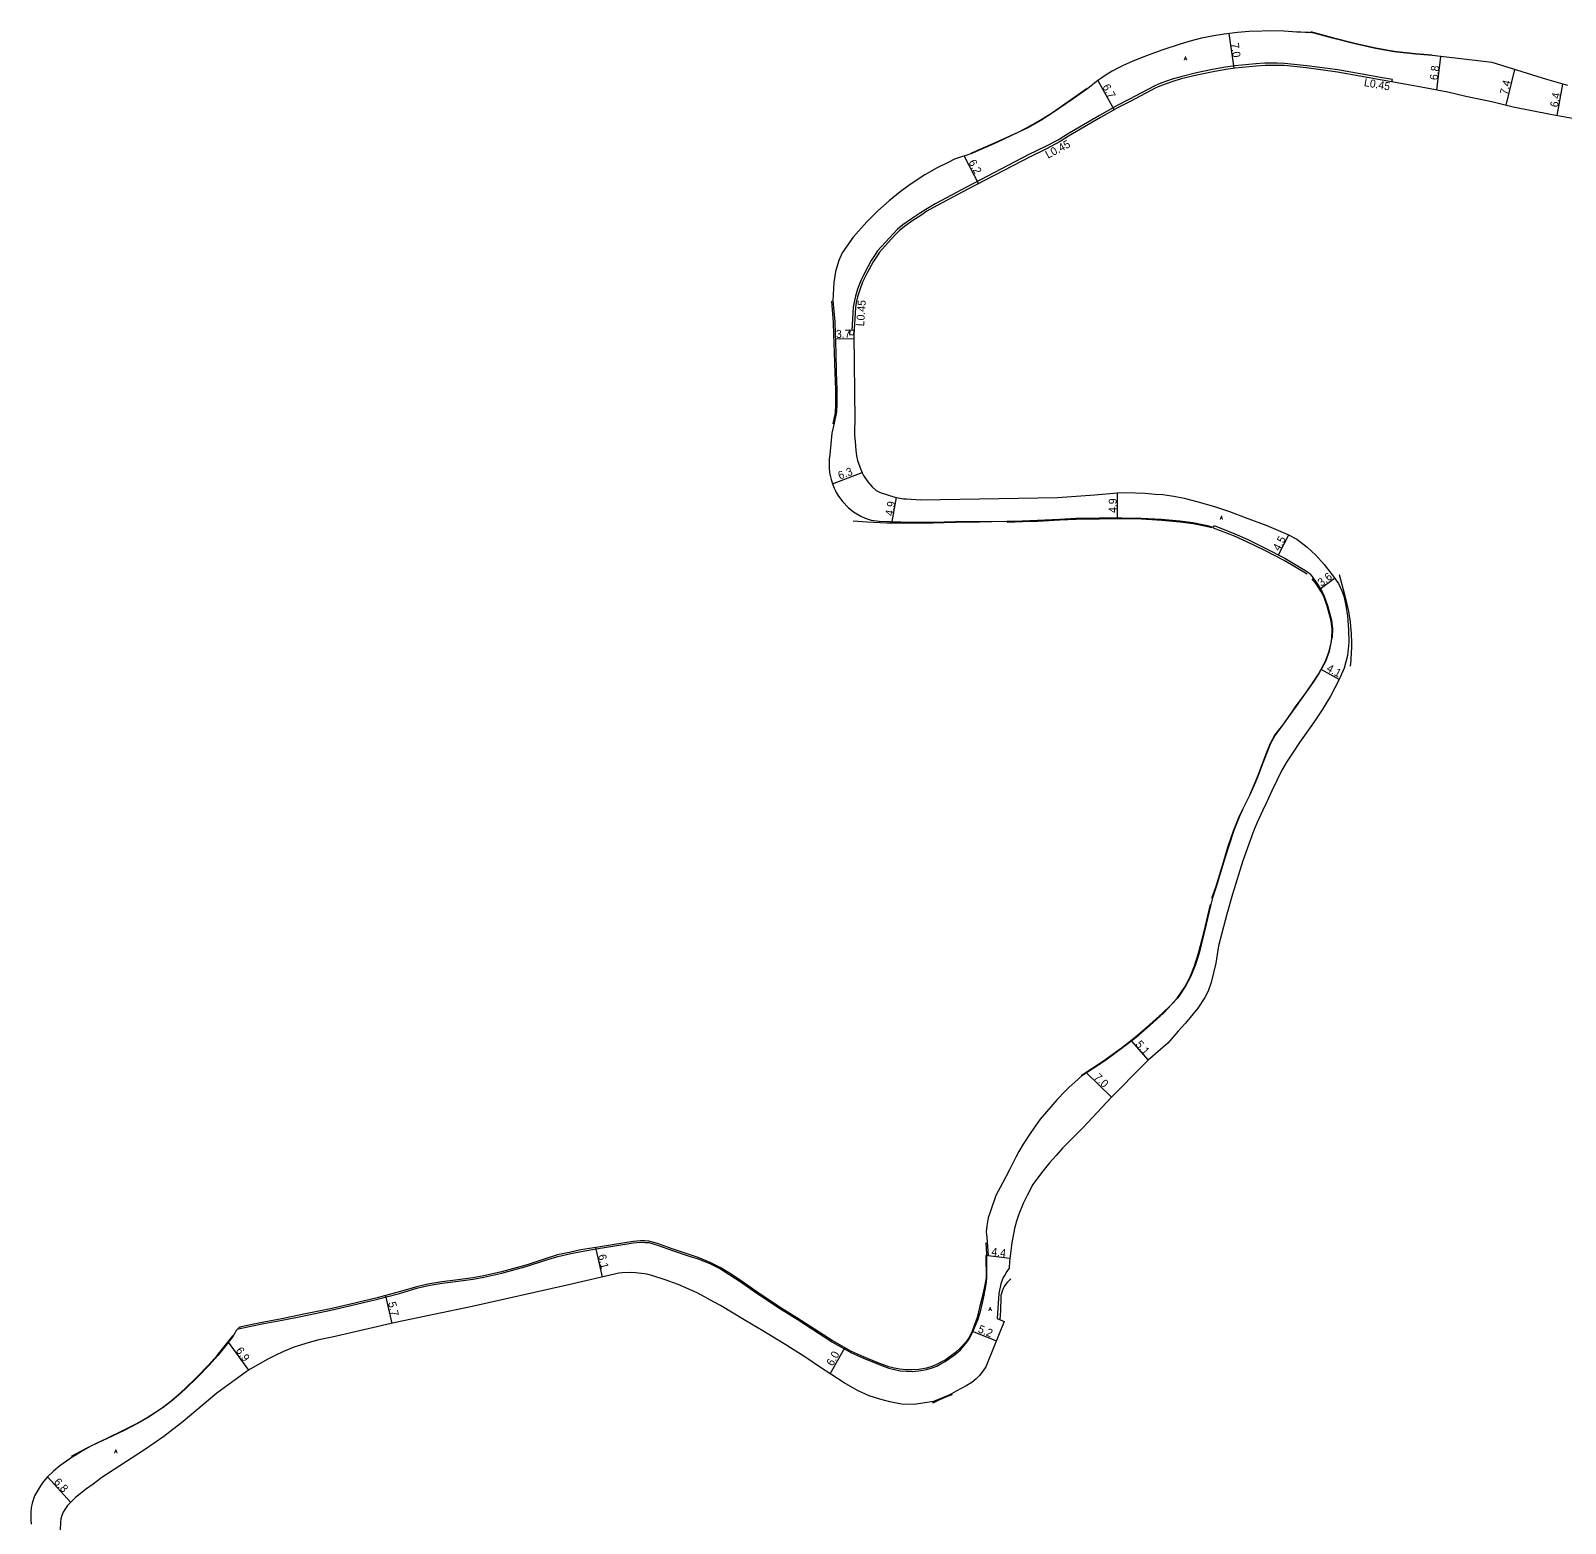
# Model space of a CAD drawing. Header units: metres. Extents: x -24000 to -20800, y -90000 to -87000.
# Drawn here: x -23547.1 to -23240.4, y -89334.5 to -89036.1 of the extents above; entities that cross this region are included whole.
import ezdxf

# ---------------------------------------------------------------- set-up
doc = ezdxf.new("R2010")
doc.units = ezdxf.units.M
doc.header["$LTSCALE"] = 2.5
for name, color, linetype in [('側溝・桝', 7, 'Continuous'), ('幅員', 7, 'Continuous'), ('歩道・分離帯・安全施設', 7, 'Continuous'), ('舗装', 7, 'Continuous'), ('道路', 7, 'Continuous')]:
    doc.layers.add(name, color=color, linetype=linetype)
doc.styles.get("Standard").update_dxf_attribs({"font": ''})
doc.styles.add('YOKO_DECO', font='txt.shx', dxfattribs={"bigfont": 'extfont.shx'})
doc.styles.get('Standard').set_extended_font_data('@MS PGothic')

msp = doc.modelspace()

# ---------------------------------------------------------------- linework, layer by layer
at = {"layer": '側溝・桝'}
msp.add_lwpolyline([(-23275.01, -89046.31), (-23274.93, -89045.85), (-23276.88, -89045.52), (-23285.83, -89043.89), (-23292.05, -89043.07), (-23296.51, -89042.6), (-23297.95, -89042.54), (-23298.62, -89042.54), (-23300.4, -89042.58), (-23302.2, -89042.7), (-23306.43, -89043.09), (-23308.27, -89043.35), (-23310.86, -89043.86), (-23314.09, -89044.5), (-23317.24, -89045.28), (-23318.94, -89045.79), (-23321.24, -89046.59), (-23322.4, -89047.12), (-23327.58, -89049.83), (-23329.95, -89051.03), (-23333.47, -89053.01), (-23339.89, -89056.79), (-23341.53, -89057.81), (-23344.4, -89059.32), (-23347.57, -89060.86), (-23360.02, -89067.37), (-23366.16, -89070.62), (-23368.21, -89071.8), (-23369.44, -89072.62), (-23371.07, -89073.66), (-23372.75, -89074.87), (-23373.82, -89075.77), (-23374.6, -89076.53), (-23375.46, -89077.46), (-23377.82, -89080.07), (-23378.31, -89080.83), (-23379.14, -89082.05), (-23380.31, -89084.27), (-23381.25, -89086.19), (-23381.84, -89087.74), (-23382.25, -89089.14), (-23382.54, -89090.35), (-23382.69, -89091.35), (-23382.99, -89095.99)], dxfattribs=at)
msp.add_lwpolyline([(-23382.5, -89096.01), (-23383.38, -89095.98), (-23383.41, -89096.84), (-23382.55, -89096.87)], close=True, dxfattribs=at)
at = {"layer": '幅員'}
for points in [[(-23307.61, -89036.64), (-23306.64, -89043.58)], [(-23266.04, -89047.94), (-23265.25, -89041.22)], [(-23250.54, -89043.8), (-23252.28, -89050.99)], [(-23333.83, -89046.04), (-23330.54, -89051.89)], [(-23240.91, -89046.74), (-23242.06, -89053.06)], [(-23360.55, -89061.15), (-23357.67, -89066.66)], [(-23386.28, -89097.68), (-23382.54, -89097.65)], [(-23386.85, -89126.68), (-23380.94, -89124.39)], [(-23329.95, -89128.51), (-23329.93, -89133.45)], [(-23374.89, -89134.23), (-23374.02, -89129.42)], [(-23297.71, -89140.88), (-23295.63, -89136.9)], [(-23289.34, -89147.67), (-23286.5, -89145.54)], [(-23327.08, -89238.11), (-23323.77, -89241.94)], [(-23336.05, -89244.45), (-23331.06, -89249.33)], [(-23434.23, -89279.37), (-23432.85, -89285.27)], [(-23355.72, -89280.94), (-23351.39, -89281.49)], [(-23476.21, -89289.01), (-23474.93, -89294.56)], [(-23358.9, -89296.11), (-23354.08, -89298.02)], [(-23507.61, -89298.3), (-23503.56, -89303.89)], [(-23387.33, -89304.62), (-23384.4, -89299.4)], [(-23543.76, -89325.24), (-23539.12, -89330.28)]]:
    msp.add_lwpolyline(points, dxfattribs=at)
at = {"layer": '幅員', "flags": 128}
msp.add_lwpolyline([(-23285.55, -89165.78), (-23289.16, -89163.81)], dxfattribs=at)
at = {"layer": '歩道・分離帯・安全施設'}
for points in [[(-23291.29, -89036.23), (-23286.9, -89037.42), (-23282.45, -89038.57), (-23278.26, -89039.49), (-23274.55, -89040.15), (-23270.28, -89040.62), (-23266.97, -89040.88)], [(-23359.11, -89060.57), (-23358.36, -89060.25), (-23354.12, -89058.37), (-23349.75, -89056.33), (-23347.93, -89055.45), (-23345.3, -89053.97), (-23342.88, -89052.41), (-23339.05, -89049.78), (-23335.94, -89047.57)], [(-23386.72, -89114.68), (-23386.26, -89112.45), (-23386.17, -89110.82), (-23386.19, -89107.91), (-23386.33, -89104.51), (-23386.43, -89100.46), (-23386.54, -89096.74), (-23386.61, -89094.45), (-23386.97, -89090.17)], [(-23352.46, -89134.24), (-23357.48, -89134.34), (-23362.23, -89134.39), (-23366.74, -89134.52), (-23370.96, -89134.51), (-23376.01, -89134.52), (-23379.92, -89134.36), (-23382.68, -89134.16)], [(-23310.99, -89135.49), (-23312.15, -89135.19), (-23314.75, -89134.68), (-23317.35, -89134.31), (-23320.99, -89133.98), (-23325.04, -89133.77), (-23328.95, -89133.7), (-23333.46, -89133.72), (-23338.12, -89133.83), (-23341.38, -89133.96), (-23345.78, -89134.2), (-23348.87, -89134.3), (-23351.91, -89134.38)], [(-23291.96, -89144.75), (-23296.55, -89142.02), (-23300.42, -89140.01), (-23304.02, -89138.26), (-23306.5, -89137.17), (-23310.68, -89135.52)], [(-23287.04, -89157.52), (-23286.97, -89155.75), (-23287.18, -89154.06), (-23287.99, -89151.11), (-23288.66, -89149.21), (-23289.21, -89148.11), (-23290.14, -89146.65), (-23290.99, -89145.67)], [(-23285.58, -89144.83), (-23284.73, -89147.82), (-23284.35, -89149.32), (-23283.75, -89151.88), (-23283.62, -89152.6), (-23283.37, -89154.26), (-23283.27, -89155.21), (-23283.18, -89156.59), (-23283.11, -89158.49), (-23283.11, -89159.59), (-23283.14, -89160.28), (-23283.26, -89161.96), (-23283.37, -89163.11)], [(-23304.91, -89191.84), (-23303.45, -89188.93), (-23302.52, -89186.87), (-23301.74, -89184.93), (-23300.76, -89182.28), (-23299.99, -89180.36), (-23299.28, -89178.53), (-23298.41, -89176.94), (-23296.84, -89174.9), (-23294.98, -89172.28), (-23294.13, -89171.07), (-23292.16, -89168.39), (-23290.75, -89166.31), (-23289.72, -89164.75), (-23288.29, -89162.14), (-23287.53, -89160.14), (-23287.17, -89158.47), (-23287.04, -89157.52)], [(-23310.99, -89209.54), (-23310.23, -89207.32), (-23308.71, -89202.31), (-23307.8, -89199.35), (-23306.68, -89196.09), (-23305.5, -89193.09), (-23304.91, -89191.84)], [(-23337.16, -89245.01), (-23332.69, -89242.05), (-23329.05, -89239.43), (-23326.33, -89237.33), (-23323.5, -89234.87), (-23320.86, -89232.5), (-23319.22, -89230.91), (-23317.93, -89229.51), (-23316.37, -89227.19), (-23315.36, -89225.28), (-23314.47, -89223.03), (-23313.67, -89220.54), (-23312.56, -89216.17), (-23311.3, -89210.81)], [(-23505.58, -89295.61), (-23503.11, -89295.1), (-23500.49, -89294.57), (-23496.87, -89293.89), (-23492.81, -89293.08), (-23487.13, -89291.91), (-23483.4, -89291.05), (-23477.8, -89289.73), (-23473.4, -89288.54), (-23469.91, -89287.52), (-23467.67, -89286.99), (-23464.88, -89286.5), (-23462.18, -89286.15), (-23458.66, -89285.7), (-23456.52, -89285.32), (-23452.94, -89284.52), (-23447.84, -89283.13), (-23444.41, -89281.96), (-23441.75, -89281.15), (-23439.12, -89280.56), (-23437.07, -89280.15), (-23433.67, -89279.56), (-23430.75, -89279.12), (-23426.66, -89278.44), (-23425.15, -89278.32), (-23424.3, -89278.34), (-23423.55, -89278.39), (-23421.81, -89278.88), (-23418.83, -89279.95), (-23415.46, -89281.08), (-23413.67, -89281.67), (-23411.25, -89282.67), (-23409.23, -89283.67), (-23407.39, -89284.81), (-23405.08, -89286.32), (-23401.93, -89288.49), (-23397.23, -89291.62), (-23393.93, -89293.7), (-23389.47, -89296.58), (-23386.87, -89298.27), (-23383.03, -89300.43), (-23380.61, -89301.5), (-23377.85, -89302.62), (-23375.56, -89303.49), (-23374.44, -89303.79), (-23373.31, -89304), (-23372.06, -89304.13), (-23370.94, -89304.14), (-23369.55, -89304.02), (-23368.05, -89303.76), (-23366.74, -89303.36), (-23365.99, -89303.07), (-23364.99, -89302.52), (-23364.3, -89302.17), (-23362.22, -89300.67), (-23361.27, -89299.8), (-23360.17, -89298.58), (-23359.55, -89297.71), (-23358.86, -89296.39), (-23357.74, -89293.7), (-23357.2, -89291.91), (-23356.67, -89289.6), (-23356.24, -89287.53), (-23356.05, -89286.22), (-23355.98, -89285.45), (-23356.02, -89280.7), (-23356.15, -89278.43)], [(-23351.17, -89285.64), (-23351.48, -89285.9), (-23351.93, -89286.36), (-23352.28, -89286.79), (-23352.53, -89287.17), (-23352.74, -89287.59), (-23352.95, -89288.1), (-23353.09, -89288.54), (-23353.17, -89288.95), (-23353.18, -89289.3), (-23353.22, -89289.91), (-23353.28, -89291.3), (-23353.29, -89292.03), (-23353.33, -89292.82), (-23353.37, -89293.82)], [(-23538.93, -89321.08), (-23536.21, -89319.6), (-23533.66, -89318.35), (-23532.09, -89317.61), (-23528.4, -89315.85), (-23525.9, -89314.57), (-23523.85, -89313.39), (-23522.15, -89312.29), (-23520.77, -89311.36), (-23519.03, -89310.01), (-23517.69, -89308.89), (-23516.31, -89307.62), (-23513.84, -89305.22), (-23511.58, -89302.89), (-23509.83, -89300.94), (-23507.98, -89298.61), (-23506.65, -89296.94)], [(-23362.93, -89308.83), (-23363.69, -89309.12), (-23364.49, -89309.46), (-23365.42, -89309.85), (-23366.68, -89310.4), (-23366.88, -89310.43)]]:
    msp.add_lwpolyline(points, dxfattribs=at)
at = {"layer": '道路'}
for points in [[(-23239.87, -89047.05), (-23244.04, -89045.8), (-23254.97, -89042.43), (-23266.98, -89041.02), (-23270.29, -89040.76), (-23274.56, -89040.29), (-23278.27, -89039.63), (-23282.46, -89038.7), (-23286.91, -89037.55), (-23290.59, -89036.56), (-23291.54, -89036.44), (-23292.35, -89036.41), (-23293.2, -89036.4), (-23294.01, -89036.37), (-23296.6, -89036.18), (-23298.39, -89036.07), (-23303.55, -89036.23), (-23305.91, -89036.43), (-23308.53, -89036.75), (-23310.62, -89037.07), (-23313.07, -89037.57), (-23314.37, -89037.89), (-23315.6, -89038.26), (-23317.57, -89038.84), (-23320.78, -89039.91), (-23322.49, -89040.51), (-23324.6, -89041.3), (-23326.82, -89042.19), (-23328.86, -89043.08), (-23329.83, -89043.55), (-23330.96, -89044.19), (-23331.95, -89044.79), (-23332.99, -89045.47), (-23333.83, -89046.04), (-23335.81, -89047.62), (-23338.93, -89049.83), (-23342.76, -89052.46), (-23345.18, -89054.02), (-23347.81, -89055.5), (-23349.63, -89056.38), (-23354, -89058.42), (-23358.24, -89060.3), (-23358.99, -89060.61), (-23362.42, -89061.78), (-23363.59, -89062.33), (-23365.94, -89063.52), (-23368.37, -89064.91), (-23371.33, -89066.83), (-23373.33, -89068.29), (-23375.54, -89070.08), (-23377.8, -89072.1), (-23379.99, -89074.3), (-23382.68, -89077.36), (-23384.93, -89080.51), (-23385.58, -89082.03), (-23386.22, -89084.19), (-23386.6, -89086.45), (-23386.74, -89090.04), (-23386.38, -89094.31), (-23386.31, -89096.6), (-23386.2, -89100.33), (-23386.1, -89104.37), (-23385.96, -89107.77), (-23385.94, -89110.69), (-23386.03, -89112.31), (-23386.48, -89114.55), (-23386.94, -89116.58), (-23387.36, -89120.81), (-23387.48, -89121.72), (-23387.52, -89122.45), (-23387.49, -89123.73), (-23387.36, -89124.72), (-23387.13, -89125.78), (-23386.85, -89126.68), (-23386.5, -89127.54), (-23386.24, -89128.05), (-23386.08, -89128.38), (-23385.63, -89129.14), (-23384.8, -89130.25), (-23383.7, -89131.4), (-23382.64, -89132.25), (-23381.15, -89133.15), (-23380.32, -89133.54), (-23379.1, -89133.95), (-23377.49, -89134.15), (-23370.99, -89134.36), (-23366.76, -89134.37), (-23362.26, -89134.23), (-23357.5, -89134.19), (-23351.99, -89134.13), (-23348.95, -89134.05), (-23345.86, -89133.94), (-23341.46, -89133.71), (-23338.2, -89133.57), (-23333.54, -89133.47), (-23329.03, -89133.45), (-23325.12, -89133.52), (-23321.07, -89133.72), (-23317.43, -89134.06), (-23314.83, -89134.43), (-23312.23, -89134.94), (-23310.66, -89135.37), (-23310.53, -89135.04), (-23306.41, -89136.68), (-23303.93, -89137.77), (-23300.33, -89139.52), (-23296.45, -89141.52), (-23292.08, -89144.14), (-23291.71, -89144.43), (-23291.43, -89144.69), (-23290.98, -89145.23), (-23290.78, -89145.51), (-23290.05, -89146.57), (-23289.12, -89148.02), (-23288.57, -89149.12), (-23287.9, -89151.03), (-23287.09, -89153.97), (-23286.89, -89155.66), (-23286.95, -89157.43)], [(-23228.67, -89055.51), (-23243.3, -89052.84), (-23250.79, -89051.35), (-23254.77, -89050.39), (-23260.25, -89049.22), (-23263.87, -89048.36), (-23268.44, -89047.47), (-23271.37, -89046.94), (-23276.96, -89045.97), (-23285.9, -89044.35), (-23292.1, -89043.53), (-23296.54, -89043.06), (-23297.96, -89043), (-23298.62, -89043), (-23300.38, -89043.04), (-23302.16, -89043.16), (-23306.38, -89043.55), (-23308.19, -89043.8), (-23310.77, -89044.31), (-23313.99, -89044.95), (-23317.12, -89045.73), (-23318.8, -89046.23), (-23321.07, -89047.02), (-23322.2, -89047.53), (-23327.37, -89050.24), (-23329.73, -89051.43), (-23333.24, -89053.41), (-23339.65, -89057.19), (-23341.3, -89058.21), (-23344.19, -89059.73), (-23347.36, -89061.27), (-23359.8, -89067.78), (-23365.93, -89071.02), (-23367.97, -89072.19), (-23369.19, -89073.01), (-23370.81, -89074.04), (-23372.47, -89075.23), (-23373.51, -89076.11), (-23374.27, -89076.85), (-23375.12, -89077.77), (-23377.46, -89080.35), (-23377.92, -89081.08), (-23378.74, -89082.29), (-23379.89, -89084.47), (-23380.83, -89086.38), (-23381.4, -89087.88), (-23381.81, -89089.26), (-23382.08, -89090.44), (-23382.23, -89091.4), (-23382.55, -89096.87), (-23382.38, -89113.93), (-23382.41, -89115.86), (-23382.43, -89116.92), (-23382.34, -89118.19), (-23382.17, -89120.03), (-23382.03, -89121.08), (-23381.81, -89121.98), (-23381.38, -89123.26), (-23380.91, -89124.47), (-23380.61, -89125.01), (-23379.77, -89126.29), (-23378.89, -89127.31), (-23378.1, -89128.03), (-23377.31, -89128.43), (-23374.35, -89129.36), (-23372.66, -89129.67), (-23372.07, -89129.7), (-23369.18, -89129.88), (-23341.86, -89129.44), (-23334.4, -89128.91), (-23329.95, -89128.51), (-23328.27, -89128.44), (-23324.33, -89128.55), (-23322.37, -89128.73), (-23320.84, -89128.84), (-23318.6, -89129.12), (-23316.55, -89129.52), (-23313.98, -89130.21), (-23310.48, -89131.21), (-23307.5, -89132.22), (-23304.38, -89133.42), (-23300.03, -89135.03), (-23295.82, -89136.8), (-23294.01, -89137.75), (-23291.93, -89139.31), (-23290.24, -89140.95), (-23288.53, -89142.83), (-23286.79, -89145.15), (-23285.71, -89146.59), (-23285.01, -89148.05), (-23284.65, -89149.14), (-23284.23, -89151.01), (-23283.89, -89153.17), (-23283.74, -89154.95), (-23283.71, -89155.95)], [(-23283.71, -89155.95), (-23283.6, -89158.34), (-23283.89, -89161.02), (-23284.57, -89163.51), (-23285.55, -89165.78), (-23287.32, -89169.15), (-23288.95, -89171.86), (-23290.7, -89174.46), (-23293.49, -89178.38), (-23294.79, -89180.34), (-23295.97, -89182.12), (-23297, -89183.93), (-23298.03, -89185.98), (-23299.01, -89188.03), (-23299.99, -89190.24), (-23300.81, -89191.95), (-23302.03, -89194.51)], [(-23304.87, -89191.86), (-23303.41, -89188.95), (-23302.48, -89186.89), (-23301.7, -89184.94), (-23300.72, -89182.29), (-23299.95, -89180.38), (-23299.24, -89178.55), (-23298.38, -89176.97), (-23296.81, -89174.92), (-23294.95, -89172.31), (-23294.09, -89171.1), (-23292.13, -89168.42), (-23290.71, -89166.33), (-23289.68, -89164.77), (-23288.25, -89162.15), (-23287.49, -89160.16), (-23287.13, -89158.48), (-23286.95, -89157.43)], [(-23304.87, -89191.86), (-23305.41, -89193.01), (-23306.59, -89196), (-23307.71, -89199.27), (-23308.62, -89202.22), (-23310.14, -89207.23), (-23310.9, -89209.46), (-23311.2, -89210.76), (-23312.46, -89216.12), (-23313.57, -89220.5), (-23314.37, -89222.98), (-23315.26, -89225.23), (-23316.27, -89227.14), (-23317.83, -89229.47), (-23319.12, -89230.87), (-23319.72, -89231.51), (-23320.67, -89232.55), (-23323.31, -89234.93), (-23326.14, -89237.39), (-23328.85, -89239.48), (-23332.49, -89242.1), (-23336.97, -89245.06), (-23338.4, -89246.29), (-23339.58, -89247.36), (-23340.33, -89248.09), (-23341.95, -89249.75), (-23345.32, -89253.7), (-23347.18, -89256.4), (-23348.71, -89258.7), (-23349.56, -89260.16), (-23350.22, -89261.34), (-23351.46, -89263.81), (-23352.84, -89266.49), (-23354.22, -89269), (-23355.27, -89272.09), (-23355.69, -89273.41), (-23356.02, -89275.02), (-23356.13, -89276.22), (-23356.02, -89277.37), (-23355.72, -89280.94), (-23356.18, -89280.98), (-23356.15, -89285.46), (-23356.25, -89286.17), (-23356.51, -89287.47), (-23356.98, -89289.54), (-23357.45, -89291.37), (-23357.89, -89293.39), (-23358.9, -89296.11), (-23359.59, -89297.43), (-23360.21, -89298.3), (-23361.31, -89299.52), (-23362.25, -89300.39), (-23364.33, -89301.89), (-23365.03, -89302.24), (-23366.03, -89302.79), (-23366.78, -89303.08), (-23368.08, -89303.48), (-23369.59, -89303.74), (-23370.98, -89303.86), (-23372.1, -89303.85), (-23373.35, -89303.72), (-23374.48, -89303.51), (-23375.6, -89303.21), (-23377.88, -89302.34), (-23380.65, -89301.22), (-23383.06, -89300.15), (-23386.91, -89297.99), (-23389.51, -89296.3), (-23393.97, -89293.42), (-23397.27, -89291.34), (-23401.97, -89288.21), (-23405.11, -89286.04), (-23407.43, -89284.53), (-23409.27, -89283.39), (-23411.29, -89282.39), (-23413.71, -89281.39), (-23415.5, -89280.8), (-23418.87, -89279.67), (-23421.85, -89278.6), (-23423.58, -89278.11), (-23424.34, -89278.06), (-23425.19, -89278.04), (-23426.7, -89278.16), (-23430.79, -89278.84), (-23433.71, -89279.28), (-23437.11, -89279.87), (-23439.16, -89280.28), (-23441.79, -89280.87), (-23444.44, -89281.68), (-23447.88, -89282.85), (-23452.98, -89284.24), (-23456.55, -89285.04), (-23458.7, -89285.42), (-23462.22, -89285.87), (-23464.92, -89286.22), (-23467.71, -89286.71), (-23469.95, -89287.24), (-23473.43, -89288.26), (-23477.84, -89289.45), (-23483.44, -89290.77), (-23487.16, -89291.63), (-23492.84, -89292.8), (-23496.91, -89293.61), (-23500.52, -89294.29), (-23503.15, -89294.82), (-23505.04, -89295.21), (-23505.22, -89295.27), (-23505.27, -89295.29), (-23505.33, -89295.33), (-23505.45, -89295.4), (-23505.58, -89295.52), (-23505.78, -89295.72), (-23506.01, -89295.99), (-23506.2, -89296.26), (-23506.33, -89296.47), (-23506.5, -89296.8), (-23506.55, -89296.92), (-23506.6, -89297), (-23506.62, -89297.04), (-23506.64, -89297.08), (-23506.7, -89297.16), (-23507.86, -89298.62), (-23509.71, -89300.95), (-23511.46, -89302.9), (-23513.72, -89305.23), (-23516.19, -89307.63), (-23517.57, -89308.91), (-23518.92, -89310.03), (-23520.65, -89311.38), (-23522.04, -89312.31), (-23523.73, -89313.41), (-23525.78, -89314.58), (-23528.28, -89315.87), (-23531.97, -89317.62), (-23533.54, -89318.37), (-23535.08, -89319.12), (-23536.18, -89319.72), (-23536.93, -89320.16), (-23538.23, -89320.95), (-23538.8, -89321.31), (-23539.28, -89321.63), (-23541.31, -89323.05), (-23542.57, -89324.07), (-23543.76, -89325.24), (-23544.55, -89326.19), (-23544.73, -89326.42), (-23545.14, -89327), (-23546.33, -89329.02), (-23546.79, -89330.47), (-23546.99, -89331.45), (-23547.09, -89332.39), (-23547.1, -89332.71), (-23547.11, -89333.14), (-23547.08, -89333.81), (-23546.98, -89334.72)], [(-23302.03, -89194.51), (-23302.66, -89196.15), (-23304.82, -89202.06), (-23306.91, -89208.72), (-23308.01, -89212.71), (-23309.65, -89219.04), (-23310.23, -89222.55), (-23311.17, -89226.4), (-23311.77, -89228.14), (-23312.43, -89229.4), (-23313.82, -89231.49), (-23316.29, -89234.53), (-23317.76, -89236.13), (-23319.84, -89238.54), (-23323.72, -89241.89), (-23326.32, -89244.54), (-23329.42, -89247.65), (-23331.14, -89249.41), (-23336.75, -89255.4), (-23340.88, -89259.53), (-23342.15, -89260.95), (-23343.47, -89262.41), (-23345.05, -89264.43), (-23346.78, -89266.8), (-23347.93, -89268.96), (-23348.71, -89270.59), (-23349.58, -89272.68), (-23350.09, -89274.12), (-23350.47, -89275.58), (-23351.01, -89278.47), (-23351.48, -89282.2), (-23351.52, -89283.51), (-23351.98, -89284.15), (-23352.32, -89284.77), (-23352.73, -89285.39), (-23353.21, -89286.66), (-23353.58, -89288.59), (-23353.94, -89293.59), (-23352.54, -89294.15), (-23355.89, -89302.59), (-23356.21, -89303.2), (-23356.82, -89304.12), (-23357.44, -89304.94), (-23358.14, -89305.66), (-23358.96, -89306.38), (-23360.1, -89307.06), (-23362.13, -89308.09), (-23363.05, -89308.66), (-23363.74, -89308.96), (-23366.63, -89310.17), (-23370.51, -89310.78), (-23373.07, -89310.69), (-23375.38, -89310.23), (-23377.39, -89309.72), (-23379.5, -89309.02), (-23381.82, -89307.94), (-23384.49, -89306.45), (-23389.46, -89303.26), (-23392.37, -89301.21), (-23396.49, -89298.66), (-23400.74, -89296.04), (-23404.13, -89294.04), (-23409.25, -89290.99), (-23411.37, -89289.81), (-23412.27, -89289.3), (-23413.89, -89288.44), (-23417.67, -89286.8), (-23420.26, -89285.82), (-23422.92, -89284.95), (-23423.96, -89284.73), (-23425.04, -89284.54), (-23426.19, -89284.44), (-23427.22, -89284.4), (-23428.88, -89284.44), (-23429.53, -89284.5), (-23439.85, -89286.9), (-23458.86, -89291.19), (-23474.16, -89294.38), (-23486.87, -89297.29), (-23489.5, -89297.85), (-23491.88, -89298.51), (-23493.37, -89298.98), (-23494.32, -89299.26), (-23496.57, -89300.17), (-23498.25, -89300.97), (-23499.71, -89301.72), (-23503.27, -89303.68), (-23504.07, -89304.26), (-23509.92, -89308.53), (-23516.63, -89314.13), (-23520.51, -89317.18), (-23524.36, -89319.81), (-23532.9, -89325.33), (-23534.65, -89326.66), (-23536.18, -89327.79), (-23538.19, -89329.42), (-23539.25, -89330.4), (-23539.75, -89330.98), (-23540.31, -89331.75), (-23540.61, -89332.3), (-23540.88, -89332.97), (-23541.07, -89333.65), (-23541.16, -89334.26), (-23541.23, -89335.88)]]:
    msp.add_lwpolyline(points, dxfattribs=at)

# ---------------------------------------------------------------- texts
at = {"layer": '側溝・桝'}
for rotation, p in [(350, (-23280.69, -89047.13)), (28, (-23343.76, -89061.69)), (86, (-23380.53, -89095.21))]:
    msp.add_text('L0.45', height=1.6, rotation=rotation, dxfattribs=at).set_placement(p)
at = {"layer": '幅員'}
for s, rotation, p in [('7.0', 278, (-23307.22, -89038.63)), ('6.8', 83, (-23265.9, -89046.02)), ('6.7', 299, (-23332.95, -89047.27)), ('7.4', 76, (-23251.94, -89049.01)), ('6.4', 80, (-23241.86, -89051.48)), ('6.2', 298, (-23359.7, -89062.35)), ('3.7', 1, (-23386.14, -89097.51)), ('6.3', 21, (-23385.37, -89125.85)), ('4.9', 80, (-23374.76, -89133.19)), ('4.9', 90, (-23330.03, -89132.5)), ('4.5', 62, (-23297.51, -89140.23)), ('3.6', 37, (-23289.12, -89147.29)), ('4.1', 331.3458, (-23288.24, -89164.02)), ('5.1', 311, (-23326.39, -89238.82)), ('7.0', 316, (-23334.69, -89245.51)), ('6.1', 283, (-23433.72, -89280.93)), ('4.4', 353, (-23355.15, -89280.96)), ('5.7', 283, (-23475.69, -89290.41)), ('5.2', 338, (-23357.9, -89296.27)), ('6.9', 306, (-23506.2, -89299.99)), ('6.0', 61, (-23386.78, -89303.22)), ('6.8', 313, (-23542.6, -89326.37))]:
    msp.add_text(s, height=1.6, rotation=rotation, dxfattribs=at).set_placement(p)
at = {"layer": '舗装', "style": 'YOKO_DECO'}
for p in [(-23316.58, -89041.99, 906.07), (-23309.4, -89133.82, 898.75), (-23355.62, -89292.02, 889.15), (-23530.37, -89320.5, 877.9)]:
    msp.add_text('A', height=0.75, dxfattribs=at).set_placement(p)

doc.saveas('drawing.dxf')
